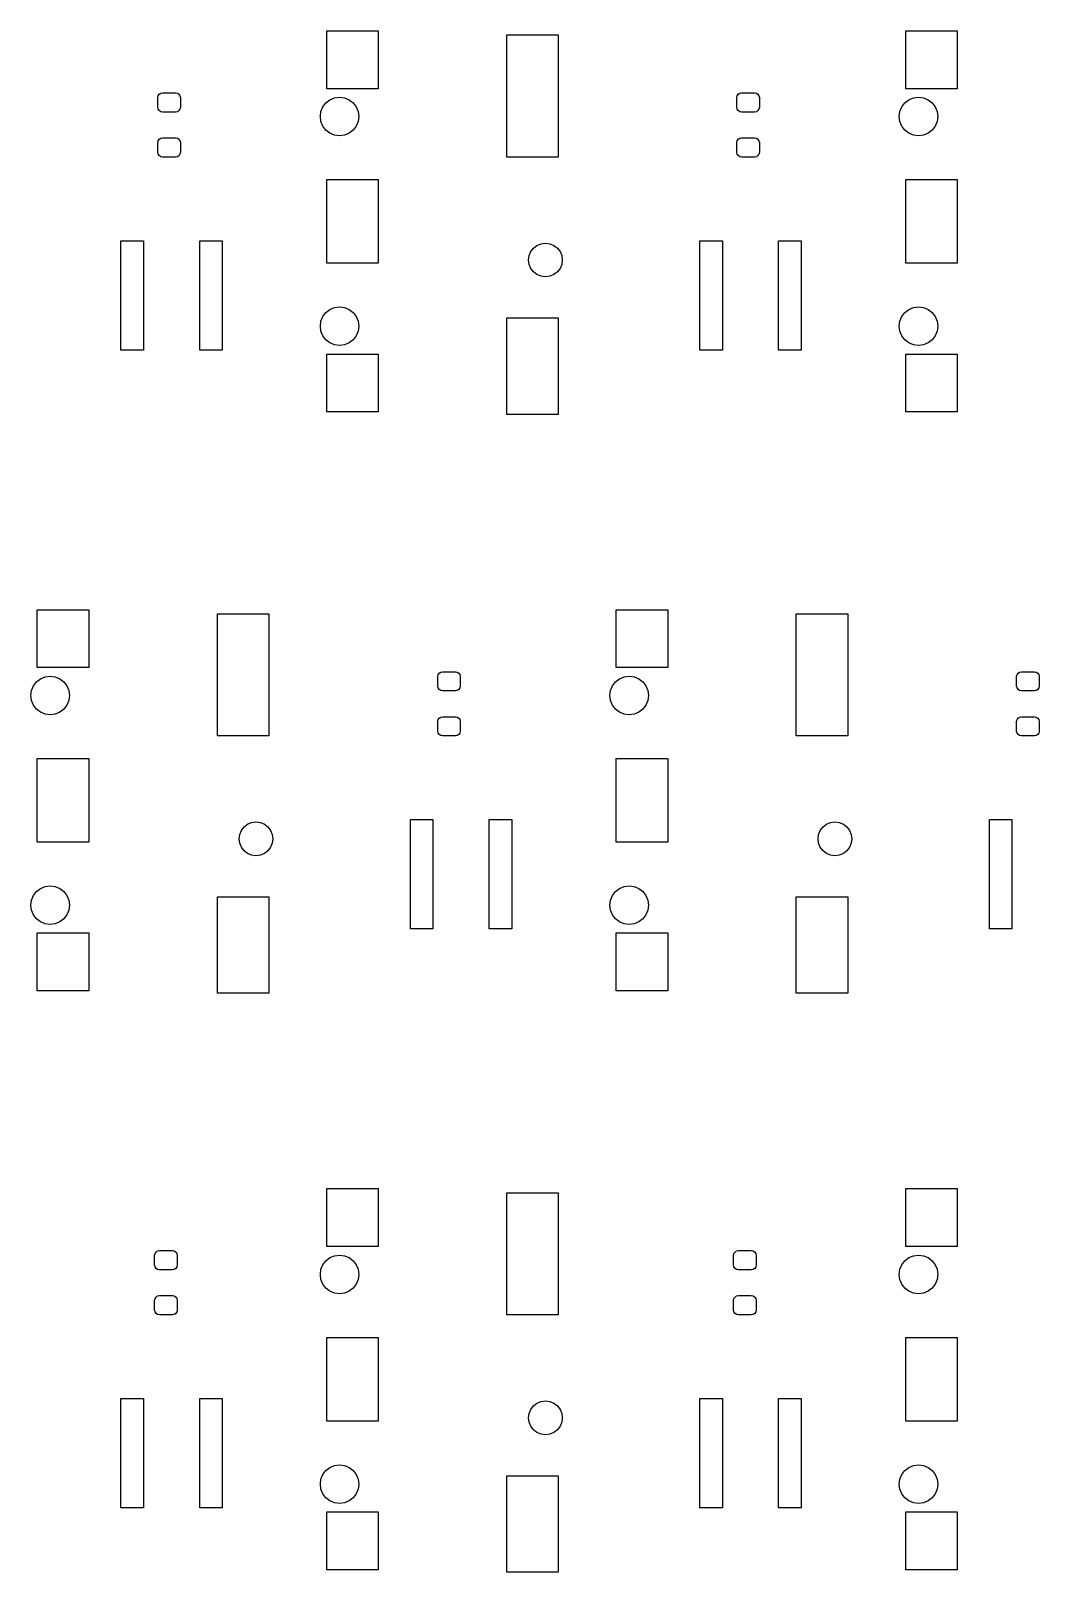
# Model space of a CAD drawing. Extents: x 0.7 to 11, y -6.1 to -1.6.
# Drawn here: x 3.386 to 4.62, y -3.63 to -1.743 of the extents above; entities that cross this region are included whole.
import ezdxf

# ---------------------------------------------------------------- set-up
doc = ezdxf.new("R2010")
doc.units = 0
doc.header["$MEASUREMENT"] = 0
doc.layers.add('BLACK', color=7, linetype='CONTINUOUS')

msp = doc.modelspace()

# ---------------------------------------------------------------- linework, layer by layer
at = {"layer": 'BLACK', "linetype": 'CONTINUOUS'}
for p, q in [((3.748, -1.814), (3.748, -1.7431)), ((3.748, -1.7431), (3.811, -1.7431)), ((3.811, -1.7431), (3.811, -1.814)), ((3.9685, -1.8976), (3.9685, -1.748)), ((3.9685, -1.748), (4.0315, -1.748)), ((4.0315, -1.748), (4.0315, -1.8976)), ((4.4567, -1.814), (4.4567, -1.7431)), ((4.4567, -1.7431), (4.5197, -1.7431)), ((4.5197, -1.7431), (4.5197, -1.814)), ((3.5413, -1.8248), (3.5418, -1.8225)), ((3.5413, -1.8366), (3.5413, -1.8248)), ((3.5418, -1.8225), (3.5431, -1.8206)), ((3.5431, -1.8206), (3.545, -1.8193)), ((3.545, -1.8193), (3.5472, -1.8189)), ((3.5472, -1.8189), (3.563, -1.8189)), ((3.563, -1.8189), (3.5653, -1.8193)), ((3.5653, -1.8193), (3.5672, -1.8206)), ((3.5672, -1.8206), (3.5684, -1.8225)), ((3.5684, -1.8225), (3.5689, -1.8248)), ((3.5689, -1.8248), (3.5689, -1.8366)), ((3.7471, -1.8313), (3.752, -1.8276)), ((3.811, -1.814), (3.748, -1.814)), ((3.752, -1.8276), (3.7577, -1.8252)), ((3.7577, -1.8252), (3.7638, -1.8244)), ((3.7638, -1.8244), (3.7699, -1.8252)), ((3.7699, -1.8252), (3.7756, -1.8276)), ((3.7756, -1.8276), (3.7805, -1.8313)), ((4.25, -1.8248), (4.2504, -1.8225)), ((4.25, -1.8366), (4.25, -1.8248)), ((4.2504, -1.8225), (4.2517, -1.8206)), ((4.2517, -1.8206), (4.2536, -1.8193)), ((4.2536, -1.8193), (4.2559, -1.8189)), ((4.2559, -1.8189), (4.2717, -1.8189)), ((4.2717, -1.8189), (4.2739, -1.8193)), ((4.2739, -1.8193), (4.2758, -1.8206)), ((4.2758, -1.8206), (4.2771, -1.8225)), ((4.2771, -1.8225), (4.2776, -1.8248)), ((4.2776, -1.8248), (4.2776, -1.8366)), ((4.4557, -1.8313), (4.4606, -1.8276)), ((4.5197, -1.814), (4.4567, -1.814)), ((4.4606, -1.8276), (4.4663, -1.8252)), ((4.4663, -1.8252), (4.4724, -1.8244)), ((4.4724, -1.8244), (4.4786, -1.8252)), ((4.4786, -1.8252), (4.4843, -1.8276)), ((4.4843, -1.8276), (4.4891, -1.8313)), ((3.5418, -1.8389), (3.5413, -1.8366)), ((3.5431, -1.8408), (3.5418, -1.8389)), ((3.545, -1.8421), (3.5431, -1.8408)), ((3.5472, -1.8425), (3.545, -1.8421)), ((3.563, -1.8425), (3.5472, -1.8425)), ((3.5653, -1.8421), (3.563, -1.8425)), ((3.5672, -1.8408), (3.5653, -1.8421)), ((3.5684, -1.8389), (3.5672, -1.8408)), ((3.5689, -1.8366), (3.5684, -1.8389)), ((3.7402, -1.848), (3.741, -1.8419)), ((3.741, -1.8541), (3.7402, -1.848)), ((3.741, -1.8419), (3.7433, -1.8362)), ((3.7433, -1.8362), (3.7471, -1.8313)), ((3.7805, -1.8313), (3.7842, -1.8362)), ((3.7842, -1.8362), (3.7866, -1.8419)), ((3.7866, -1.8419), (3.7874, -1.848)), ((3.7874, -1.848), (3.7866, -1.8541)), ((4.2504, -1.8389), (4.25, -1.8366)), ((4.2517, -1.8408), (4.2504, -1.8389)), ((4.2536, -1.8421), (4.2517, -1.8408)), ((4.2559, -1.8425), (4.2536, -1.8421)), ((4.2717, -1.8425), (4.2559, -1.8425)), ((4.2739, -1.8421), (4.2717, -1.8425)), ((4.2758, -1.8408), (4.2739, -1.8421)), ((4.2771, -1.8389), (4.2758, -1.8408)), ((4.2776, -1.8366), (4.2771, -1.8389)), ((4.4488, -1.848), (4.4496, -1.8419)), ((4.4496, -1.8541), (4.4488, -1.848)), ((4.4496, -1.8419), (4.452, -1.8362)), ((4.452, -1.8362), (4.4557, -1.8313)), ((4.4891, -1.8313), (4.4929, -1.8362)), ((4.4929, -1.8362), (4.4953, -1.8419)), ((4.4953, -1.8419), (4.4961, -1.848)), ((4.4961, -1.848), (4.4953, -1.8541)), ((3.7433, -1.8598), (3.741, -1.8541)), ((3.7471, -1.8647), (3.7433, -1.8598)), ((3.752, -1.8685), (3.7471, -1.8647)), ((3.7805, -1.8647), (3.7756, -1.8685)), ((3.7842, -1.8598), (3.7805, -1.8647)), ((3.7866, -1.8541), (3.7842, -1.8598)), ((4.452, -1.8598), (4.4496, -1.8541)), ((4.4557, -1.8647), (4.452, -1.8598)), ((4.4606, -1.8685), (4.4557, -1.8647)), ((4.4891, -1.8647), (4.4843, -1.8685)), ((4.4929, -1.8598), (4.4891, -1.8647)), ((4.4953, -1.8541), (4.4929, -1.8598)), ((3.5413, -1.8799), (3.5418, -1.8777)), ((3.5413, -1.8917), (3.5413, -1.8799)), ((3.5418, -1.8777), (3.5431, -1.8757)), ((3.5431, -1.8757), (3.545, -1.8745)), ((3.545, -1.8745), (3.5472, -1.874)), ((3.5472, -1.874), (3.563, -1.874)), ((3.563, -1.874), (3.5653, -1.8745)), ((3.5653, -1.8745), (3.5672, -1.8757)), ((3.5672, -1.8757), (3.5684, -1.8777)), ((3.5684, -1.8777), (3.5689, -1.8799)), ((3.5689, -1.8799), (3.5689, -1.8917)), ((3.7577, -1.8708), (3.752, -1.8685)), ((3.7638, -1.8717), (3.7577, -1.8708)), ((3.7699, -1.8708), (3.7638, -1.8717)), ((3.7756, -1.8685), (3.7699, -1.8708)), ((4.25, -1.8799), (4.2504, -1.8777)), ((4.25, -1.8917), (4.25, -1.8799)), ((4.2504, -1.8777), (4.2517, -1.8757)), ((4.2517, -1.8757), (4.2536, -1.8745)), ((4.2536, -1.8745), (4.2559, -1.874)), ((4.2559, -1.874), (4.2717, -1.874)), ((4.2717, -1.874), (4.2739, -1.8745)), ((4.2739, -1.8745), (4.2758, -1.8757)), ((4.2758, -1.8757), (4.2771, -1.8777)), ((4.2771, -1.8777), (4.2776, -1.8799)), ((4.2776, -1.8799), (4.2776, -1.8917)), ((4.4663, -1.8708), (4.4606, -1.8685)), ((4.4724, -1.8717), (4.4663, -1.8708)), ((4.4786, -1.8708), (4.4724, -1.8717)), ((4.4843, -1.8685), (4.4786, -1.8708)), ((3.5418, -1.894), (3.5413, -1.8917)), ((3.5431, -1.8959), (3.5418, -1.894)), ((3.545, -1.8972), (3.5431, -1.8959)), ((3.5472, -1.8976), (3.545, -1.8972)), ((3.563, -1.8976), (3.5472, -1.8976)), ((3.5653, -1.8972), (3.563, -1.8976)), ((3.5672, -1.8959), (3.5653, -1.8972)), ((3.5684, -1.894), (3.5672, -1.8959)), ((3.5689, -1.8917), (3.5684, -1.894)), ((4.0315, -1.8976), (3.9685, -1.8976)), ((4.2504, -1.894), (4.25, -1.8917)), ((4.2517, -1.8959), (4.2504, -1.894)), ((4.2536, -1.8972), (4.2517, -1.8959)), ((4.2559, -1.8976), (4.2536, -1.8972)), ((4.2717, -1.8976), (4.2559, -1.8976)), ((4.2739, -1.8972), (4.2717, -1.8976)), ((4.2758, -1.8959), (4.2739, -1.8972)), ((4.2771, -1.894), (4.2758, -1.8959)), ((4.2776, -1.8917), (4.2771, -1.894)), ((3.748, -2.0276), (3.748, -1.9252)), ((3.748, -1.9252), (3.811, -1.9252)), ((3.811, -1.9252), (3.811, -2.0276)), ((4.4567, -2.0276), (4.4567, -1.9252)), ((4.4567, -1.9252), (4.5197, -1.9252)), ((4.5197, -1.9252), (4.5197, -2.0276)), ((3.4961, -2.1339), (3.4961, -2)), ((3.4961, -2), (3.5236, -2)), ((3.5236, -2), (3.5236, -2.1339)), ((3.5925, -2.1339), (3.5925, -2)), ((3.5925, -2), (3.6201, -2)), ((3.6201, -2), (3.6201, -2.1339)), ((4.2047, -2.1339), (4.2047, -2)), ((4.2047, -2), (4.2323, -2)), ((4.2323, -2), (4.2323, -2.1339)), ((4.3012, -2.1339), (4.3012, -2)), ((4.3012, -2), (4.3287, -2)), ((4.3287, -2), (4.3287, -2.1339)), ((3.9951, -2.0236), (3.9958, -2.0183)), ((3.9958, -2.0183), (3.9978, -2.0133)), ((3.9978, -2.0133), (4.0011, -2.009)), ((4.0011, -2.009), (4.0054, -2.0057)), ((4.0054, -2.0057), (4.0104, -2.0037)), ((4.0104, -2.0037), (4.0157, -2.003)), ((4.0157, -2.003), (4.0211, -2.0037)), ((4.0211, -2.0037), (4.0261, -2.0057)), ((4.0261, -2.0057), (4.0304, -2.009)), ((4.0304, -2.009), (4.0336, -2.0133)), ((4.0336, -2.0133), (4.0357, -2.0183)), ((4.0357, -2.0183), (4.0364, -2.0236)), ((3.811, -2.0276), (3.748, -2.0276)), ((3.9958, -2.029), (3.9951, -2.0236)), ((3.9978, -2.034), (3.9958, -2.029)), ((4.0011, -2.0382), (3.9978, -2.034)), ((4.0336, -2.034), (4.0304, -2.0382)), ((4.0357, -2.029), (4.0336, -2.034)), ((4.0364, -2.0236), (4.0357, -2.029)), ((4.5197, -2.0276), (4.4567, -2.0276)), ((4.0054, -2.0415), (4.0011, -2.0382)), ((4.0104, -2.0436), (4.0054, -2.0415)), ((4.0157, -2.0443), (4.0104, -2.0436)), ((4.0211, -2.0436), (4.0157, -2.0443)), ((4.0261, -2.0415), (4.0211, -2.0436)), ((4.0304, -2.0382), (4.0261, -2.0415)), ((3.741, -2.0986), (3.7433, -2.0929)), ((3.7433, -2.0929), (3.7471, -2.088)), ((3.7471, -2.088), (3.752, -2.0843)), ((3.752, -2.0843), (3.7577, -2.0819)), ((3.7577, -2.0819), (3.7638, -2.0811)), ((3.7638, -2.0811), (3.7699, -2.0819)), ((3.7699, -2.0819), (3.7756, -2.0843)), ((3.7756, -2.0843), (3.7805, -2.088)), ((3.7805, -2.088), (3.7842, -2.0929)), ((3.7842, -2.0929), (3.7866, -2.0986)), ((4.4496, -2.0986), (4.452, -2.0929)), ((4.452, -2.0929), (4.4557, -2.088)), ((4.4557, -2.088), (4.4606, -2.0843)), ((4.4606, -2.0843), (4.4663, -2.0819)), ((4.4663, -2.0819), (4.4724, -2.0811)), ((4.4724, -2.0811), (4.4786, -2.0819)), ((4.4786, -2.0819), (4.4843, -2.0843)), ((4.4843, -2.0843), (4.4891, -2.088)), ((4.4891, -2.088), (4.4929, -2.0929)), ((4.4929, -2.0929), (4.4953, -2.0986)), ((3.7402, -2.1047), (3.741, -2.0986)), ((3.741, -2.1108), (3.7402, -2.1047)), ((3.7433, -2.1165), (3.741, -2.1108)), ((3.7866, -2.1108), (3.7842, -2.1165)), ((3.7866, -2.0986), (3.7874, -2.1047)), ((3.7874, -2.1047), (3.7866, -2.1108)), ((3.9685, -2.2126), (3.9685, -2.0945)), ((3.9685, -2.0945), (4.0315, -2.0945)), ((4.0315, -2.0945), (4.0315, -2.2126)), ((4.4488, -2.1047), (4.4496, -2.0986)), ((4.4496, -2.1108), (4.4488, -2.1047)), ((4.452, -2.1165), (4.4496, -2.1108)), ((4.4953, -2.1108), (4.4929, -2.1165)), ((4.4953, -2.0986), (4.4961, -2.1047)), ((4.4961, -2.1047), (4.4953, -2.1108)), ((3.7471, -2.1214), (3.7433, -2.1165)), ((3.752, -2.1252), (3.7471, -2.1214)), ((3.7577, -2.1275), (3.752, -2.1252)), ((3.7638, -2.1283), (3.7577, -2.1275)), ((3.7699, -2.1275), (3.7638, -2.1283)), ((3.7756, -2.1252), (3.7699, -2.1275)), ((3.7805, -2.1214), (3.7756, -2.1252)), ((3.7842, -2.1165), (3.7805, -2.1214)), ((4.4557, -2.1214), (4.452, -2.1165)), ((4.4606, -2.1252), (4.4557, -2.1214)), ((4.4663, -2.1275), (4.4606, -2.1252)), ((4.4724, -2.1283), (4.4663, -2.1275)), ((4.4786, -2.1275), (4.4724, -2.1283)), ((4.4843, -2.1252), (4.4786, -2.1275)), ((4.4891, -2.1214), (4.4843, -2.1252)), ((4.4929, -2.1165), (4.4891, -2.1214)), ((3.5236, -2.1339), (3.4961, -2.1339)), ((3.6201, -2.1339), (3.5925, -2.1339)), ((3.748, -2.2096), (3.748, -2.1388)), ((3.748, -2.1388), (3.811, -2.1388)), ((3.811, -2.1388), (3.811, -2.2096)), ((4.2323, -2.1339), (4.2047, -2.1339)), ((4.3287, -2.1339), (4.3012, -2.1339)), ((4.4567, -2.2096), (4.4567, -2.1388)), ((4.4567, -2.1388), (4.5197, -2.1388)), ((4.5197, -2.1388), (4.5197, -2.2096)), ((3.811, -2.2096), (3.748, -2.2096)), ((4.0315, -2.2126), (3.9685, -2.2126)), ((4.5197, -2.2096), (4.4567, -2.2096)), ((3.3937, -2.5226), (3.3937, -2.4518)), ((3.3937, -2.4518), (3.4567, -2.4518)), ((3.4567, -2.4518), (3.4567, -2.5226)), ((4.1024, -2.5226), (4.1024, -2.4518)), ((4.1024, -2.4518), (4.1654, -2.4518)), ((4.1654, -2.4518), (4.1654, -2.5226)), ((3.6142, -2.6063), (3.6142, -2.4567)), ((3.6142, -2.4567), (3.6772, -2.4567)), ((3.6772, -2.4567), (3.6772, -2.6063)), ((4.3228, -2.6063), (4.3228, -2.4567)), ((4.3228, -2.4567), (4.3858, -2.4567)), ((4.3858, -2.4567), (4.3858, -2.6063)), ((3.4567, -2.5226), (3.3937, -2.5226)), ((3.8856, -2.5293), (3.8875, -2.528)), ((3.8875, -2.528), (3.8898, -2.5276)), ((3.8898, -2.5276), (3.9055, -2.5276)), ((3.9055, -2.5276), (3.9078, -2.528)), ((3.9078, -2.528), (3.9097, -2.5293)), ((4.1654, -2.5226), (4.1024, -2.5226)), ((4.5942, -2.5293), (4.5962, -2.528)), ((4.5962, -2.528), (4.5984, -2.5276)), ((4.5984, -2.5276), (4.6142, -2.5276)), ((4.6142, -2.5276), (4.6164, -2.528)), ((4.6164, -2.528), (4.6183, -2.5293)), ((3.3866, -2.5506), (3.389, -2.5449)), ((3.389, -2.5449), (3.3927, -2.54)), ((3.3927, -2.54), (3.3976, -2.5362)), ((3.3976, -2.5362), (3.4033, -2.5339)), ((3.4033, -2.5339), (3.4094, -2.5331)), ((3.4094, -2.5331), (3.4156, -2.5339)), ((3.4156, -2.5339), (3.4213, -2.5362)), ((3.4213, -2.5362), (3.4262, -2.54)), ((3.4262, -2.54), (3.4299, -2.5449)), ((3.4299, -2.5449), (3.4323, -2.5506)), ((3.8839, -2.5335), (3.8843, -2.5312)), ((3.8839, -2.5453), (3.8839, -2.5335)), ((3.8843, -2.5475), (3.8839, -2.5453)), ((3.8843, -2.5312), (3.8856, -2.5293)), ((3.9097, -2.5293), (3.911, -2.5312)), ((3.911, -2.5312), (3.9114, -2.5335)), ((3.9114, -2.5453), (3.911, -2.5475)), ((3.9114, -2.5335), (3.9114, -2.5453)), ((4.0953, -2.5506), (4.0977, -2.5449)), ((4.0977, -2.5449), (4.1014, -2.54)), ((4.1014, -2.54), (4.1063, -2.5362)), ((4.1063, -2.5362), (4.112, -2.5339)), ((4.112, -2.5339), (4.1181, -2.5331)), ((4.1181, -2.5331), (4.1242, -2.5339)), ((4.1242, -2.5339), (4.1299, -2.5362)), ((4.1299, -2.5362), (4.1348, -2.54)), ((4.1348, -2.54), (4.1386, -2.5449)), ((4.1386, -2.5449), (4.1409, -2.5506)), ((4.5925, -2.5335), (4.593, -2.5312)), ((4.5925, -2.5453), (4.5925, -2.5335)), ((4.593, -2.5475), (4.5925, -2.5453)), ((4.593, -2.5312), (4.5942, -2.5293)), ((4.6183, -2.5293), (4.6196, -2.5312)), ((4.6196, -2.5312), (4.6201, -2.5335)), ((4.6201, -2.5453), (4.6196, -2.5475)), ((4.6201, -2.5335), (4.6201, -2.5453)), ((3.3858, -2.5567), (3.3866, -2.5506)), ((3.3866, -2.5628), (3.3858, -2.5567)), ((3.389, -2.5685), (3.3866, -2.5628)), ((3.4323, -2.5628), (3.4299, -2.5685)), ((3.4323, -2.5506), (3.4331, -2.5567)), ((3.4331, -2.5567), (3.4323, -2.5628)), ((3.8856, -2.5495), (3.8843, -2.5475)), ((3.8875, -2.5507), (3.8856, -2.5495)), ((3.8898, -2.5512), (3.8875, -2.5507)), ((3.9055, -2.5512), (3.8898, -2.5512)), ((3.9078, -2.5507), (3.9055, -2.5512)), ((3.9097, -2.5495), (3.9078, -2.5507)), ((3.911, -2.5475), (3.9097, -2.5495)), ((4.0945, -2.5567), (4.0953, -2.5506)), ((4.0953, -2.5628), (4.0945, -2.5567)), ((4.0977, -2.5685), (4.0953, -2.5628)), ((4.1409, -2.5628), (4.1386, -2.5685)), ((4.1409, -2.5506), (4.1417, -2.5567)), ((4.1417, -2.5567), (4.1409, -2.5628)), ((4.5942, -2.5495), (4.593, -2.5475)), ((4.5962, -2.5507), (4.5942, -2.5495)), ((4.5984, -2.5512), (4.5962, -2.5507)), ((4.6142, -2.5512), (4.5984, -2.5512)), ((4.6164, -2.5507), (4.6142, -2.5512)), ((4.6183, -2.5495), (4.6164, -2.5507)), ((4.6196, -2.5475), (4.6183, -2.5495)), ((3.3927, -2.5734), (3.389, -2.5685)), ((3.3976, -2.5772), (3.3927, -2.5734)), ((3.4033, -2.5795), (3.3976, -2.5772)), ((3.4094, -2.5803), (3.4033, -2.5795)), ((3.4156, -2.5795), (3.4094, -2.5803)), ((3.4213, -2.5772), (3.4156, -2.5795)), ((3.4262, -2.5734), (3.4213, -2.5772)), ((3.4299, -2.5685), (3.4262, -2.5734)), ((3.8843, -2.5863), (3.8856, -2.5844)), ((3.8856, -2.5844), (3.8875, -2.5831)), ((3.8875, -2.5831), (3.8898, -2.5827)), ((3.8898, -2.5827), (3.9055, -2.5827)), ((3.9055, -2.5827), (3.9078, -2.5831)), ((3.9078, -2.5831), (3.9097, -2.5844)), ((3.9097, -2.5844), (3.911, -2.5863)), ((4.1014, -2.5734), (4.0977, -2.5685)), ((4.1063, -2.5772), (4.1014, -2.5734)), ((4.112, -2.5795), (4.1063, -2.5772)), ((4.1181, -2.5803), (4.112, -2.5795)), ((4.1242, -2.5795), (4.1181, -2.5803)), ((4.1299, -2.5772), (4.1242, -2.5795)), ((4.1348, -2.5734), (4.1299, -2.5772)), ((4.1386, -2.5685), (4.1348, -2.5734)), ((4.593, -2.5863), (4.5942, -2.5844)), ((4.5942, -2.5844), (4.5962, -2.5831)), ((4.5962, -2.5831), (4.5984, -2.5827)), ((4.5984, -2.5827), (4.6142, -2.5827)), ((4.6142, -2.5827), (4.6164, -2.5831)), ((4.6164, -2.5831), (4.6183, -2.5844)), ((4.6183, -2.5844), (4.6196, -2.5863)), ((3.8839, -2.5886), (3.8843, -2.5863)), ((3.8839, -2.6004), (3.8839, -2.5886)), ((3.8843, -2.6027), (3.8839, -2.6004)), ((3.8856, -2.6046), (3.8843, -2.6027)), ((3.911, -2.6027), (3.9097, -2.6046)), ((3.911, -2.5863), (3.9114, -2.5886)), ((3.9114, -2.6004), (3.911, -2.6027)), ((3.9114, -2.5886), (3.9114, -2.6004)), ((4.5925, -2.5886), (4.593, -2.5863)), ((4.5925, -2.6004), (4.5925, -2.5886)), ((4.593, -2.6027), (4.5925, -2.6004)), ((4.5942, -2.6046), (4.593, -2.6027)), ((4.6196, -2.6027), (4.6183, -2.6046)), ((4.6196, -2.5863), (4.6201, -2.5886)), ((4.6201, -2.6004), (4.6196, -2.6027)), ((4.6201, -2.5886), (4.6201, -2.6004)), ((3.6772, -2.6063), (3.6142, -2.6063)), ((3.8875, -2.6058), (3.8856, -2.6046)), ((3.8898, -2.6063), (3.8875, -2.6058)), ((3.9055, -2.6063), (3.8898, -2.6063)), ((3.9078, -2.6058), (3.9055, -2.6063)), ((3.9097, -2.6046), (3.9078, -2.6058)), ((4.3858, -2.6063), (4.3228, -2.6063)), ((4.5962, -2.6058), (4.5942, -2.6046)), ((4.5984, -2.6063), (4.5962, -2.6058)), ((4.6142, -2.6063), (4.5984, -2.6063)), ((4.6164, -2.6058), (4.6142, -2.6063)), ((4.6183, -2.6046), (4.6164, -2.6058)), ((3.3937, -2.7362), (3.3937, -2.6339)), ((3.3937, -2.6339), (3.4567, -2.6339)), ((3.4567, -2.6339), (3.4567, -2.7362)), ((4.1024, -2.7362), (4.1024, -2.6339)), ((4.1024, -2.6339), (4.1654, -2.6339)), ((4.1654, -2.6339), (4.1654, -2.7362)), ((3.6468, -2.7177), (3.6511, -2.7144)), ((3.6511, -2.7144), (3.6561, -2.7123)), ((3.6561, -2.7123), (3.6614, -2.7116)), ((3.6614, -2.7116), (3.6668, -2.7123)), ((3.6668, -2.7123), (3.6718, -2.7144)), ((3.6718, -2.7144), (3.676, -2.7177)), ((3.8504, -2.8425), (3.8504, -2.7087)), ((3.8504, -2.7087), (3.878, -2.7087)), ((3.878, -2.7087), (3.878, -2.8425)), ((3.9469, -2.8425), (3.9469, -2.7087)), ((3.9469, -2.7087), (3.9744, -2.7087)), ((3.9744, -2.7087), (3.9744, -2.8425)), ((4.3555, -2.7177), (4.3597, -2.7144)), ((4.3597, -2.7144), (4.3647, -2.7123)), ((4.3647, -2.7123), (4.3701, -2.7116)), ((4.3701, -2.7116), (4.3754, -2.7123)), ((4.3754, -2.7123), (4.3804, -2.7144)), ((4.3804, -2.7144), (4.3847, -2.7177)), ((4.5591, -2.8425), (4.5591, -2.7087)), ((4.5591, -2.7087), (4.5866, -2.7087)), ((4.5866, -2.7087), (4.5866, -2.8425)), ((3.6407, -2.7323), (3.6415, -2.7269)), ((3.6415, -2.7376), (3.6407, -2.7323)), ((3.6415, -2.7269), (3.6435, -2.7219)), ((3.6435, -2.7219), (3.6468, -2.7177)), ((3.676, -2.7177), (3.6793, -2.7219)), ((3.6793, -2.7219), (3.6814, -2.7269)), ((3.6814, -2.7269), (3.6821, -2.7323)), ((3.6821, -2.7323), (3.6814, -2.7376)), ((4.3494, -2.7323), (4.3501, -2.7269)), ((4.3501, -2.7376), (4.3494, -2.7323)), ((4.3501, -2.7269), (4.3522, -2.7219)), ((4.3522, -2.7219), (4.3555, -2.7177)), ((4.3847, -2.7177), (4.388, -2.7219)), ((4.388, -2.7219), (4.39, -2.7269)), ((4.39, -2.7269), (4.3907, -2.7323)), ((4.3907, -2.7323), (4.39, -2.7376)), ((3.4567, -2.7362), (3.3937, -2.7362)), ((3.6435, -2.7426), (3.6415, -2.7376)), ((3.6468, -2.7469), (3.6435, -2.7426)), ((3.6511, -2.7502), (3.6468, -2.7469)), ((3.6561, -2.7522), (3.6511, -2.7502)), ((3.6614, -2.753), (3.6561, -2.7522)), ((3.6668, -2.7522), (3.6614, -2.753)), ((3.6718, -2.7502), (3.6668, -2.7522)), ((3.676, -2.7469), (3.6718, -2.7502)), ((3.6793, -2.7426), (3.676, -2.7469)), ((3.6814, -2.7376), (3.6793, -2.7426)), ((4.1654, -2.7362), (4.1024, -2.7362)), ((4.3522, -2.7426), (4.3501, -2.7376)), ((4.3555, -2.7469), (4.3522, -2.7426)), ((4.3597, -2.7502), (4.3555, -2.7469)), ((4.3647, -2.7522), (4.3597, -2.7502)), ((4.3701, -2.753), (4.3647, -2.7522)), ((4.3754, -2.7522), (4.3701, -2.753)), ((4.3804, -2.7502), (4.3754, -2.7522)), ((4.3847, -2.7469), (4.3804, -2.7502)), ((4.388, -2.7426), (4.3847, -2.7469)), ((4.39, -2.7376), (4.388, -2.7426)), ((3.3976, -2.7929), (3.4033, -2.7906)), ((3.4033, -2.7906), (3.4094, -2.7898)), ((3.4094, -2.7898), (3.4156, -2.7906)), ((3.4156, -2.7906), (3.4213, -2.7929)), ((4.1063, -2.7929), (4.112, -2.7906)), ((4.112, -2.7906), (4.1181, -2.7898)), ((4.1181, -2.7898), (4.1242, -2.7906)), ((4.1242, -2.7906), (4.1299, -2.7929)), ((3.3858, -2.8134), (3.3866, -2.8073)), ((3.3866, -2.8073), (3.389, -2.8016)), ((3.389, -2.8016), (3.3927, -2.7967)), ((3.3927, -2.7967), (3.3976, -2.7929)), ((3.4213, -2.7929), (3.4262, -2.7967)), ((3.4262, -2.7967), (3.4299, -2.8016)), ((3.4299, -2.8016), (3.4323, -2.8073)), ((3.4323, -2.8073), (3.4331, -2.8134)), ((3.6142, -2.9213), (3.6142, -2.8031)), ((3.6142, -2.8031), (3.6772, -2.8031)), ((3.6772, -2.8031), (3.6772, -2.9213)), ((4.0945, -2.8134), (4.0953, -2.8073)), ((4.0953, -2.8073), (4.0977, -2.8016)), ((4.0977, -2.8016), (4.1014, -2.7967)), ((4.1014, -2.7967), (4.1063, -2.7929)), ((4.1299, -2.7929), (4.1348, -2.7967)), ((4.1348, -2.7967), (4.1386, -2.8016)), ((4.1386, -2.8016), (4.1409, -2.8073)), ((4.1409, -2.8073), (4.1417, -2.8134)), ((4.3228, -2.9213), (4.3228, -2.8031)), ((4.3228, -2.8031), (4.3858, -2.8031)), ((4.3858, -2.8031), (4.3858, -2.9213)), ((3.3866, -2.8195), (3.3858, -2.8134)), ((3.389, -2.8252), (3.3866, -2.8195)), ((3.3927, -2.8301), (3.389, -2.8252)), ((3.3976, -2.8338), (3.3927, -2.8301)), ((3.4262, -2.8301), (3.4213, -2.8338)), ((3.4299, -2.8252), (3.4262, -2.8301)), ((3.4323, -2.8195), (3.4299, -2.8252)), ((3.4331, -2.8134), (3.4323, -2.8195)), ((4.0953, -2.8195), (4.0945, -2.8134)), ((4.0977, -2.8252), (4.0953, -2.8195)), ((4.1014, -2.8301), (4.0977, -2.8252)), ((4.1063, -2.8338), (4.1014, -2.8301)), ((4.1348, -2.8301), (4.1299, -2.8338)), ((4.1386, -2.8252), (4.1348, -2.8301)), ((4.1409, -2.8195), (4.1386, -2.8252)), ((4.1417, -2.8134), (4.1409, -2.8195)), ((3.3937, -2.9183), (3.3937, -2.8474)), ((3.3937, -2.8474), (3.4567, -2.8474)), ((3.4033, -2.8362), (3.3976, -2.8338)), ((3.4094, -2.837), (3.4033, -2.8362)), ((3.4156, -2.8362), (3.4094, -2.837)), ((3.4213, -2.8338), (3.4156, -2.8362)), ((3.4567, -2.8474), (3.4567, -2.9183)), ((3.878, -2.8425), (3.8504, -2.8425)), ((3.9744, -2.8425), (3.9469, -2.8425)), ((4.1024, -2.9183), (4.1024, -2.8474)), ((4.1024, -2.8474), (4.1654, -2.8474)), ((4.112, -2.8362), (4.1063, -2.8338)), ((4.1181, -2.837), (4.112, -2.8362)), ((4.1242, -2.8362), (4.1181, -2.837)), ((4.1299, -2.8338), (4.1242, -2.8362)), ((4.1654, -2.8474), (4.1654, -2.9183)), ((4.5866, -2.8425), (4.5591, -2.8425)), ((3.4567, -2.9183), (3.3937, -2.9183)), ((3.6772, -2.9213), (3.6142, -2.9213)), ((4.1654, -2.9183), (4.1024, -2.9183)), ((4.3858, -2.9213), (4.3228, -2.9213)), ((3.748, -3.2313), (3.748, -3.1604)), ((3.748, -3.1604), (3.811, -3.1604)), ((3.811, -3.1604), (3.811, -3.2313)), ((3.9685, -3.315), (3.9685, -3.1654)), ((3.9685, -3.1654), (4.0315, -3.1654)), ((4.0315, -3.1654), (4.0315, -3.315)), ((4.4567, -3.2313), (4.4567, -3.1604)), ((4.4567, -3.1604), (4.5197, -3.1604)), ((4.5197, -3.1604), (4.5197, -3.2313)), ((3.5374, -3.2421), (3.5379, -3.2399)), ((3.5374, -3.2539), (3.5374, -3.2421)), ((3.5379, -3.2399), (3.5391, -3.238)), ((3.5391, -3.238), (3.541, -3.2367)), ((3.541, -3.2367), (3.5433, -3.2362)), ((3.5433, -3.2362), (3.5591, -3.2362)), ((3.5591, -3.2362), (3.5613, -3.2367)), ((3.5613, -3.2367), (3.5632, -3.238)), ((3.5632, -3.238), (3.5645, -3.2399)), ((3.5645, -3.2399), (3.565, -3.2421)), ((3.565, -3.2421), (3.565, -3.2539)), ((3.7471, -3.2487), (3.752, -3.2449)), ((3.811, -3.2313), (3.748, -3.2313)), ((3.752, -3.2449), (3.7577, -3.2425)), ((3.7577, -3.2425), (3.7638, -3.2417)), ((3.7638, -3.2417), (3.7699, -3.2425)), ((3.7699, -3.2425), (3.7756, -3.2449)), ((3.7756, -3.2449), (3.7805, -3.2487)), ((4.2461, -3.2421), (4.2465, -3.2399)), ((4.2461, -3.2539), (4.2461, -3.2421)), ((4.2465, -3.2399), (4.2478, -3.238)), ((4.2478, -3.238), (4.2497, -3.2367)), ((4.2497, -3.2367), (4.252, -3.2362)), ((4.252, -3.2362), (4.2677, -3.2362)), ((4.2677, -3.2362), (4.27, -3.2367)), ((4.27, -3.2367), (4.2719, -3.238)), ((4.2719, -3.238), (4.2732, -3.2399)), ((4.2732, -3.2399), (4.2736, -3.2421)), ((4.2736, -3.2421), (4.2736, -3.2539)), ((4.4557, -3.2487), (4.4606, -3.2449)), ((4.5197, -3.2313), (4.4567, -3.2313)), ((4.4606, -3.2449), (4.4663, -3.2425)), ((4.4663, -3.2425), (4.4724, -3.2417)), ((4.4724, -3.2417), (4.4786, -3.2425)), ((4.4786, -3.2425), (4.4843, -3.2449)), ((4.4843, -3.2449), (4.4891, -3.2487)), ((3.5379, -3.2562), (3.5374, -3.2539)), ((3.5391, -3.2581), (3.5379, -3.2562)), ((3.541, -3.2594), (3.5391, -3.2581)), ((3.5433, -3.2598), (3.541, -3.2594)), ((3.5591, -3.2598), (3.5433, -3.2598)), ((3.5613, -3.2594), (3.5591, -3.2598)), ((3.5632, -3.2581), (3.5613, -3.2594)), ((3.5645, -3.2562), (3.5632, -3.2581)), ((3.565, -3.2539), (3.5645, -3.2562)), ((3.7402, -3.2654), (3.741, -3.2592)), ((3.741, -3.2592), (3.7433, -3.2535)), ((3.7433, -3.2535), (3.7471, -3.2487)), ((3.7805, -3.2487), (3.7842, -3.2535)), ((3.7842, -3.2535), (3.7866, -3.2592)), ((3.7866, -3.2592), (3.7874, -3.2654)), ((4.2465, -3.2562), (4.2461, -3.2539)), ((4.2478, -3.2581), (4.2465, -3.2562)), ((4.2497, -3.2594), (4.2478, -3.2581)), ((4.252, -3.2598), (4.2497, -3.2594)), ((4.2677, -3.2598), (4.252, -3.2598)), ((4.27, -3.2594), (4.2677, -3.2598)), ((4.2719, -3.2581), (4.27, -3.2594)), ((4.2732, -3.2562), (4.2719, -3.2581)), ((4.2736, -3.2539), (4.2732, -3.2562)), ((4.4488, -3.2654), (4.4496, -3.2592)), ((4.4496, -3.2592), (4.452, -3.2535)), ((4.452, -3.2535), (4.4557, -3.2487)), ((4.4891, -3.2487), (4.4929, -3.2535)), ((4.4929, -3.2535), (4.4953, -3.2592)), ((4.4953, -3.2592), (4.4961, -3.2654)), ((3.741, -3.2715), (3.7402, -3.2654)), ((3.7433, -3.2772), (3.741, -3.2715)), ((3.7471, -3.2821), (3.7433, -3.2772)), ((3.752, -3.2858), (3.7471, -3.2821)), ((3.7805, -3.2821), (3.7756, -3.2858)), ((3.7842, -3.2772), (3.7805, -3.2821)), ((3.7866, -3.2715), (3.7842, -3.2772)), ((3.7874, -3.2654), (3.7866, -3.2715)), ((4.4496, -3.2715), (4.4488, -3.2654)), ((4.452, -3.2772), (4.4496, -3.2715)), ((4.4557, -3.2821), (4.452, -3.2772)), ((4.4606, -3.2858), (4.4557, -3.2821)), ((4.4891, -3.2821), (4.4843, -3.2858)), ((4.4929, -3.2772), (4.4891, -3.2821)), ((4.4953, -3.2715), (4.4929, -3.2772)), ((4.4961, -3.2654), (4.4953, -3.2715)), ((3.5374, -3.2972), (3.5379, -3.295)), ((3.5374, -3.3091), (3.5374, -3.2972)), ((3.5379, -3.295), (3.5391, -3.2931)), ((3.5391, -3.2931), (3.541, -3.2918)), ((3.541, -3.2918), (3.5433, -3.2913)), ((3.5433, -3.2913), (3.5591, -3.2913)), ((3.5591, -3.2913), (3.5613, -3.2918)), ((3.5613, -3.2918), (3.5632, -3.2931)), ((3.5632, -3.2931), (3.5645, -3.295)), ((3.5645, -3.295), (3.565, -3.2972)), ((3.565, -3.2972), (3.565, -3.3091)), ((3.7577, -3.2882), (3.752, -3.2858)), ((3.7638, -3.289), (3.7577, -3.2882)), ((3.7699, -3.2882), (3.7638, -3.289)), ((3.7756, -3.2858), (3.7699, -3.2882)), ((4.2461, -3.2972), (4.2465, -3.295)), ((4.2461, -3.3091), (4.2461, -3.2972)), ((4.2465, -3.295), (4.2478, -3.2931)), ((4.2478, -3.2931), (4.2497, -3.2918)), ((4.2497, -3.2918), (4.252, -3.2913)), ((4.252, -3.2913), (4.2677, -3.2913)), ((4.2677, -3.2913), (4.27, -3.2918)), ((4.27, -3.2918), (4.2719, -3.2931)), ((4.2719, -3.2931), (4.2732, -3.295)), ((4.2732, -3.295), (4.2736, -3.2972)), ((4.2736, -3.2972), (4.2736, -3.3091)), ((4.4663, -3.2882), (4.4606, -3.2858)), ((4.4724, -3.289), (4.4663, -3.2882)), ((4.4786, -3.2882), (4.4724, -3.289)), ((4.4843, -3.2858), (4.4786, -3.2882)), ((3.5379, -3.3113), (3.5374, -3.3091)), ((3.5391, -3.3132), (3.5379, -3.3113)), ((3.541, -3.3145), (3.5391, -3.3132)), ((3.5433, -3.315), (3.541, -3.3145)), ((3.5591, -3.315), (3.5433, -3.315)), ((3.5613, -3.3145), (3.5591, -3.315)), ((3.5632, -3.3132), (3.5613, -3.3145)), ((3.5645, -3.3113), (3.5632, -3.3132)), ((3.565, -3.3091), (3.5645, -3.3113)), ((4.0315, -3.315), (3.9685, -3.315)), ((4.2465, -3.3113), (4.2461, -3.3091)), ((4.2478, -3.3132), (4.2465, -3.3113)), ((4.2497, -3.3145), (4.2478, -3.3132)), ((4.252, -3.315), (4.2497, -3.3145)), ((4.2677, -3.315), (4.252, -3.315)), ((4.27, -3.3145), (4.2677, -3.315)), ((4.2719, -3.3132), (4.27, -3.3145)), ((4.2732, -3.3113), (4.2719, -3.3132)), ((4.2736, -3.3091), (4.2732, -3.3113)), ((3.748, -3.4449), (3.748, -3.3425)), ((3.748, -3.3425), (3.811, -3.3425)), ((3.811, -3.3425), (3.811, -3.4449)), ((4.4567, -3.4449), (4.4567, -3.3425)), ((4.4567, -3.3425), (4.5197, -3.3425)), ((4.5197, -3.3425), (4.5197, -3.4449)), ((3.4961, -3.5512), (3.4961, -3.4173)), ((3.4961, -3.4173), (3.5236, -3.4173)), ((3.5236, -3.4173), (3.5236, -3.5512)), ((3.5925, -3.5512), (3.5925, -3.4173)), ((3.5925, -3.4173), (3.6201, -3.4173)), ((3.6201, -3.4173), (3.6201, -3.5512)), ((3.9958, -3.4356), (3.9978, -3.4306)), ((3.9978, -3.4306), (4.0011, -3.4263)), ((4.0011, -3.4263), (4.0054, -3.423)), ((4.0054, -3.423), (4.0104, -3.421)), ((4.0104, -3.421), (4.0157, -3.4203)), ((4.0157, -3.4203), (4.0211, -3.421)), ((4.0211, -3.421), (4.0261, -3.423)), ((4.0261, -3.423), (4.0304, -3.4263)), ((4.0304, -3.4263), (4.0336, -3.4306)), ((4.0336, -3.4306), (4.0357, -3.4356)), ((4.2047, -3.5512), (4.2047, -3.4173)), ((4.2047, -3.4173), (4.2323, -3.4173)), ((4.2323, -3.4173), (4.2323, -3.5512)), ((4.3012, -3.5512), (4.3012, -3.4173)), ((4.3012, -3.4173), (4.3287, -3.4173)), ((4.3287, -3.4173), (4.3287, -3.5512)), ((3.811, -3.4449), (3.748, -3.4449)), ((3.9951, -3.4409), (3.9958, -3.4356)), ((3.9958, -3.4463), (3.9951, -3.4409)), ((3.9978, -3.4513), (3.9958, -3.4463)), ((4.0011, -3.4556), (3.9978, -3.4513)), ((4.0336, -3.4513), (4.0304, -3.4556)), ((4.0357, -3.4463), (4.0336, -3.4513)), ((4.0357, -3.4356), (4.0364, -3.4409)), ((4.0364, -3.4409), (4.0357, -3.4463)), ((4.5197, -3.4449), (4.4567, -3.4449)), ((4.0054, -3.4588), (4.0011, -3.4556)), ((4.0104, -3.4609), (4.0054, -3.4588)), ((4.0157, -3.4616), (4.0104, -3.4609)), ((4.0211, -3.4609), (4.0157, -3.4616)), ((4.0261, -3.4588), (4.0211, -3.4609)), ((4.0304, -3.4556), (4.0261, -3.4588)), ((3.7433, -3.5102), (3.7471, -3.5053)), ((3.7471, -3.5053), (3.752, -3.5016)), ((3.752, -3.5016), (3.7577, -3.4992)), ((3.7577, -3.4992), (3.7638, -3.4984)), ((3.7638, -3.4984), (3.7699, -3.4992)), ((3.7699, -3.4992), (3.7756, -3.5016)), ((3.7756, -3.5016), (3.7805, -3.5053)), ((3.7805, -3.5053), (3.7842, -3.5102)), ((4.452, -3.5102), (4.4557, -3.5053)), ((4.4557, -3.5053), (4.4606, -3.5016)), ((4.4606, -3.5016), (4.4663, -3.4992)), ((4.4663, -3.4992), (4.4724, -3.4984)), ((4.4724, -3.4984), (4.4786, -3.4992)), ((4.4786, -3.4992), (4.4843, -3.5016)), ((4.4843, -3.5016), (4.4891, -3.5053)), ((4.4891, -3.5053), (4.4929, -3.5102)), ((3.7402, -3.522), (3.741, -3.5159)), ((3.741, -3.5282), (3.7402, -3.522)), ((3.741, -3.5159), (3.7433, -3.5102)), ((3.7433, -3.5339), (3.741, -3.5282)), ((3.7842, -3.5102), (3.7866, -3.5159)), ((3.7866, -3.5282), (3.7842, -3.5339)), ((3.7866, -3.5159), (3.7874, -3.522)), ((3.7874, -3.522), (3.7866, -3.5282)), ((3.9685, -3.6299), (3.9685, -3.5118)), ((3.9685, -3.5118), (4.0315, -3.5118)), ((4.0315, -3.5118), (4.0315, -3.6299)), ((4.4488, -3.522), (4.4496, -3.5159)), ((4.4496, -3.5282), (4.4488, -3.522)), ((4.4496, -3.5159), (4.452, -3.5102)), ((4.452, -3.5339), (4.4496, -3.5282)), ((4.4929, -3.5102), (4.4953, -3.5159)), ((4.4953, -3.5282), (4.4929, -3.5339)), ((4.4953, -3.5159), (4.4961, -3.522)), ((4.4961, -3.522), (4.4953, -3.5282)), ((3.7471, -3.5388), (3.7433, -3.5339)), ((3.752, -3.5425), (3.7471, -3.5388)), ((3.7577, -3.5449), (3.752, -3.5425)), ((3.7638, -3.5457), (3.7577, -3.5449)), ((3.7699, -3.5449), (3.7638, -3.5457)), ((3.7756, -3.5425), (3.7699, -3.5449)), ((3.7805, -3.5388), (3.7756, -3.5425)), ((3.7842, -3.5339), (3.7805, -3.5388)), ((4.4557, -3.5388), (4.452, -3.5339)), ((4.4606, -3.5425), (4.4557, -3.5388)), ((4.4663, -3.5449), (4.4606, -3.5425)), ((4.4724, -3.5457), (4.4663, -3.5449)), ((4.4786, -3.5449), (4.4724, -3.5457)), ((4.4843, -3.5425), (4.4786, -3.5449)), ((4.4891, -3.5388), (4.4843, -3.5425)), ((4.4929, -3.5339), (4.4891, -3.5388)), ((3.5236, -3.5512), (3.4961, -3.5512)), ((3.6201, -3.5512), (3.5925, -3.5512)), ((3.748, -3.627), (3.748, -3.5561)), ((3.748, -3.5561), (3.811, -3.5561)), ((3.811, -3.5561), (3.811, -3.627)), ((4.2323, -3.5512), (4.2047, -3.5512)), ((4.3287, -3.5512), (4.3012, -3.5512)), ((4.4567, -3.627), (4.4567, -3.5561)), ((4.4567, -3.5561), (4.5197, -3.5561)), ((4.5197, -3.5561), (4.5197, -3.627)), ((3.811, -3.627), (3.748, -3.627)), ((4.0315, -3.6299), (3.9685, -3.6299)), ((4.5197, -3.627), (4.4567, -3.627))]:
    msp.add_line(p, q, dxfattribs=at)

doc.saveas('drawing.dxf')
